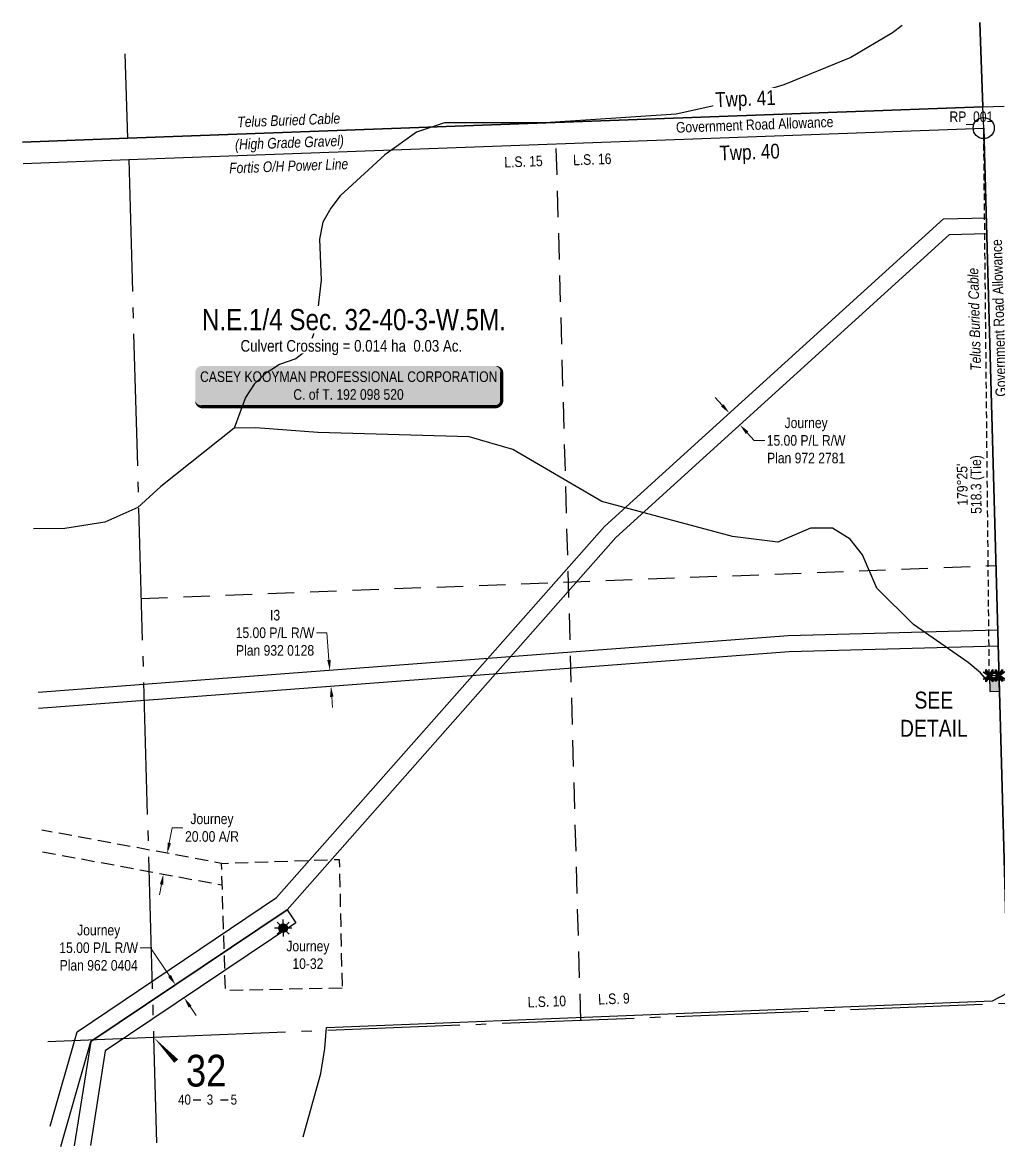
# Model space of a CAD drawing. Extents: x 674846 to 681163, y 5818236 to 5822349.
# Drawn here: x 676567 to 677491, y 5818236 to 5819300 of the extents above; entities that cross this region are included whole.
import ezdxf
from ezdxf.enums import TextEntityAlignment as Align

# ---------------------------------------------------------------- set-up
doc = ezdxf.new("R2010")
doc.units = 0
doc.header["$LTSCALE"] = 5
doc.header["$PDSIZE"] = 0.5
for name, pattern in [('foc-ACCESSROAD', [3.75, 2.5, -1.25]), ('foc-LSD', [8, 5, -3]), ('foc-QUARTERLINE', [33, 25, -3, 2, -3]), ('foc-TIELINE', [1.875, 1.25, -0.625]), ('foc-WHEELTRACKS', [2, 0.4, -1.6])]:
    doc.linetypes.add(name, pattern=pattern)
doc.layers.get('Defpoints').update_dxf_attribs({"color": 9})
for name, color, linetype in [('10', 1, 'Continuous'), ('35', 37, 'Continuous'), ('9', 3, 'Continuous'), ('AS-POWER', 104, 'foc-POWER'), ('AS-POWER-T', 104, 'Continuous'), ('AS-TELUS', 224, 'foc-TEL'), ('C-SYMBOL', 7, 'Continuous'), ('CG-NOTES', 7, 'Continuous'), ('D-TXT', 6, 'Continuous'), ('DETAIL-T', 7, 'Continuous'), ('F-AR', 190, 'foc-ACCESSROAD'), ('F-RW', 190, 'Continuous'), ('F-WS', 190, 'foc-ACCESSROAD'), ('F-WS-S', 8, 'Continuous'), ('L-AREAREQUIRED', 7, 'Continuous'), ('L-BD', 7, 'Continuous'), ('L-MON', 1, 'Continuous'), ('L-ROAD-T', 7, 'Continuous'), ('L-SEC', 7, 'Continuous'), ('L-SECLBL', 7, 'Continuous'), ('L-SECQ', 8, 'foc-QUARTERLINE'), ('L-SECTION-LSD', 7, 'foc-LSD'), ('L-TIE', 7, 'foc-TIELINE'), ('P-PROPOSED', 10, 'Continuous'), ('P-PROPOSED-H', 21, 'Continuous'), ('T-WATER', 160, 'Continuous'), ('T-WATER-P3', 160, 'foc-WHEELTRACKS')]:
    doc.layers.add(name, color=color, linetype=linetype)
for name, color, linetype, lineweight in [('F-AR-T', 190, 'Continuous', 9), ('F-RW-T', 190, 'Continuous', 9), ('F-WS-T', 190, 'Continuous', 9), ('T-TEXT', 48, 'Continuous', 18)]:
    doc.layers.add(name, color=color, linetype=linetype, lineweight=lineweight)
doc.styles.add('100L', font='ARIALN.TTF', dxfattribs={"height": 11})
doc.styles.add('175L', font='ARIALN.TTF', dxfattribs={"height": 20})
doc.styles.add('80', font='ARIALN.TTF', dxfattribs={"height": 10})
doc.styles.add('80CG', font='ARIALN.TTF', dxfattribs={"height": 10})
doc.styles.add('80L', font='ARIALN.TTF', dxfattribs={"height": 10})
doc.styles.add('80LS', font='ARIALNI.TTF', dxfattribs={"height": 10})
doc.styles.add('foc-LtypeFont', font='ARIALN.TTF', dxfattribs={"height": 7.35})
doc.styles.add('MtXpl_Arial_Narrow', font='ARIALNI.TTF')
doc.styles.add('SIMPLEX', font='ARIALN.TTF')
doc.linetypes.add('foc-POWER', pattern='A,6,-1,["P",foc-LtypeFont,S=0.2,R=0,X=-0.625,Y=-0.75],-1.24,4', length=12.24)
doc.linetypes.add('foc-POWER-NOLINE', pattern='A,0,-4,["P",foc-LtypeFont,S=0.2,R=0,X=-0.625,Y=-0.75],-8.24', length=12.24)
doc.linetypes.add('foc-TEL', pattern='A,2,-1,["T",foc-LtypeFont,S=0.2,R=0,X=-0.425,Y=-0.75],-1.24,8', length=12.24)
doc.linetypes.add('foc-TEL-NOLINE', pattern='A,0,-2,["T",foc-LtypeFont,S=0.2,R=0,X=-0.425,Y=-0.75],-10.24', length=12.24)
doc.linetypes.add('foc-TOPO-flowdirection-NOLINE', pattern='A,0,[">",foc-LtypeFont,S=0.3,R=0,X=0,Y=-0.945],-20,[">",foc-LtypeFont,S=0.3,R=0,X=0,Y=-0.945],0', length=20)
doc.dimstyles.new('Compass 5 000', dxfattribs={"dimscale": 5, "dimtxt": 9, "dimasz": 2, "dimexe": 0.2, "dimexo": 0.0625, "dimgap": 0.5, "dimtad": 0, "dimtih": 1, "dimtoh": 1, "dimzin": 0, "dimdsep": 46, "dimtxsty": '80CG', "dimcen": 0.1, "dimse1": 1, "dimse2": 1, "dimclrd": 256, "dimclrt": 256, "dimaunit": 1, "dimadec": 4, "dimazin": 0, "dimtfac": 0.06, "dimtofl": 0, "dimtmove": 0, "dimatfit": 1, "dimfxl": 0.2, "dimtolj": 1, "dimtzin": 0, "dimlwd": -1, "dimarcsym": 0})

# ---------------------------------------------------------------- blocks, each defined once
blk = doc.blocks.new('L-SECLBL')
at = {"layer": '9', "color": 7}
for p, q in [((-5.1, -27.8), (-12.3, -27.8)), ((20.7, -27.8), (13.5, -27.8))]:
    blk.add_line(p, q, dxfattribs=at)
at = {"layer": '10', "color": 2, "style": 'SIMPLEX'}
blk.add_attdef('SEC', text='', height=30, dxfattribs=at).set_placement((0, 0), align=Align.MIDDLE)
at = {"layer": '10', "color": 5, "style": '80L'}
blk.add_attdef('TWP', text='', height=9.5, dxfattribs=at).set_placement((-14.4, -27.4), align=Align.MIDDLE_RIGHT)
blk.add_attdef('RGE', text='', height=9.5, dxfattribs=at).set_placement((3.6, -27.4), align=Align.MIDDLE_CENTER)
blk.add_attdef('MER', text='', height=9.5, dxfattribs=at).set_placement((23.2, -27.4), align=Align.MIDDLE_LEFT)
blk = doc.blocks.new('*D20')
at = {"layer": 'Defpoints', "color": 0, "transparency": 16777216}
for p in [(677238.2, 5818932.4), (677246, 5818919.3), (677248.3, 5818921.3)]:
    blk.add_point(p, dxfattribs=at)
at = {"layer": 'F-RW-T', "transparency": 16777216}
for p, q in [((677229.2, 5818937.8), (677222.5, 5818945.2)), ((677252.8, 5818911.9), (677259.5, 5818904.5)), ((677259.5, 5818904.5), (677269.5, 5818904.5))]:
    blk.add_line(p, q, dxfattribs=at)
for points in [[(677230.5, 5818938.9), (677228, 5818936.7), (677236, 5818930.4)], [(677254, 5818913), (677251.5, 5818910.7), (677246, 5818919.3)]]:
    blk.add_solid(points, dxfattribs=at)
at = {"layer": 'F-RW-T', "transparency": 16777216, "insert": (677308.6, 5818904.5), "char_height": 10, "attachment_point": 5, "style": '80CG'}
blk.add_mtext('\\A1;Journey\\P15.00 P/L R/W\\PPlan 972 2781', dxfattribs=at)
blk = doc.blocks.new('*D21')
at = {"layer": 'Defpoints', "color": 0, "transparency": 16777216}
for p in [(677201.2, 5818712.8), (677202.3, 5818697.8), (676859, 5818671.9)]:
    blk.add_point(p, dxfattribs=at)
at = {"layer": 'F-RW-T', "transparency": 16777216}
for p, q in [((676855.2, 5818722.5), (676845.2, 5818722.5)), ((676857.1, 5818696.8), (676855.2, 5818722.5)), ((676859.8, 5818661.9), (676860.5, 5818652))]:
    blk.add_line(p, q, dxfattribs=at)
for points in [[(676858.8, 5818697), (676855.5, 5818696.7), (676857.9, 5818686.9)], [(676861.4, 5818662.1), (676858.1, 5818661.8), (676859, 5818671.9)]]:
    blk.add_solid(points, dxfattribs=at)
at = {"layer": 'F-RW-T', "transparency": 16777216, "insert": (676806.1, 5818722.5), "char_height": 10, "attachment_point": 5, "style": '80CG'}
blk.add_mtext('\\A1;I3\\P15.00 P/L R/W\\PPlan 932 0128', dxfattribs=at)
blk = doc.blocks.new('GAS')
h = blk.add_hatch(color=255)
h.dxf.hatch_style = 1
edge = h.paths.add_edge_path()
edge.add_arc((0, 0), 0.9, 0, 360)
for p, q in [((-0.81, 0), (-1.62, 0)), ((-0.57, 0.57), (-1.14, 1.14)), ((0, 0.81), (0, 1.62)), ((0.57, 0.57), (1.14, 1.14)), ((1.62, 0), (0.81, 0)), ((-0.57, -0.57), (-1.14, -1.14)), ((0, -0.81), (0, -1.62)), ((1.14, -1.14), (0.57, -0.57))]:
    blk.add_line(p, q)
blk.add_circle((0, 0), 0.8)
blk = doc.blocks.new('*D36')
at = {"layer": 'Defpoints', "color": 0, "transparency": 16777216}
for p in [(676704.2, 5818513.9), (676715.4, 5818511.8), (676711.8, 5818492.1)]:
    blk.add_point(p, dxfattribs=at)
at = {"layer": 'F-AR-T', "transparency": 16777216}
for p, q in [((676706, 5818523.7), (676708.7, 5818538.1)), ((676708.7, 5818538.1), (676718.7, 5818538.1)), ((676698.7, 5818484.4), (676696.9, 5818474.6))]:
    blk.add_line(p, q, dxfattribs=at)
for points in [[(676704.4, 5818524), (676707.6, 5818523.4), (676704.2, 5818513.9)], [(676697.1, 5818484.7), (676700.4, 5818484.1), (676700.5, 5818494.2)]]:
    blk.add_solid(points, dxfattribs=at)
at = {"layer": 'F-AR-T', "transparency": 16777216, "insert": (676746.4, 5818538.1), "char_height": 10, "attachment_point": 5, "style": '80CG'}
blk.add_mtext('\\A1;Journey\\P20.00 A/R', dxfattribs=at)
blk = doc.blocks.new('*U37')
h = blk.add_hatch(color=59)
edge = h.paths.add_edge_path()
edge.add_line((-139, -20), (139, -20))
edge.add_arc((139, -14), 6, 270, 360)
edge.add_line((145, -14), (145, 12.5))
edge.add_arc((139, 12.5), 6, 0, 90)
edge.add_line((139, 18.5), (-139, 18.5))
edge.add_arc((-139, 12.5), 6, 90, 180)
edge.add_line((-145, 12.5), (-145, -14))
edge.add_arc((-139, -14), 6, 180, 270)
at = {"color": 1, "flags": 128}
blk.add_lwpolyline([(-139, -20, 3, 3, 0), (139, -20, 3, 3, 0.414214), (145, -14, 3, 3, 0), (145, 12.5, 3, 0, 0.414214), (139, 18.5, 0, 0, 0), (-139, 18.5, 0, 0, 0.414214), (-145, 12.5, 0, 0, 0), (-145, -14, 0, 3, 0.414214)], format="xyseb", close=True, dxfattribs=at)
blk.add_lwpolyline([(-73.1, -13.4, 0, 7.5, 0), (0, 0, 0, 0, 0)], format="xyseb", dxfattribs=at)
at = {"color": 1, "style": '80'}
blk.add_attdef('ENTER_TEXT_001', (-36, -5), '', height=10, dxfattribs=at)
blk = doc.blocks.new('*D38')
at = {"layer": 'Defpoints', "color": 0, "transparency": 16777216}
for p in [(676729.2, 5818401.3), (676711.8, 5818389.6), (676737.6, 5818388.9)]:
    blk.add_point(p, dxfattribs=at)
at = {"layer": 'F-RW-T', "transparency": 16777216}
for p, q in [((676688.3, 5818424.5), (676678.3, 5818424.5)), ((676706.2, 5818397.9), (676688.3, 5818424.5)), ((676725.7, 5818368.8), (676731.3, 5818360.5))]:
    blk.add_line(p, q, dxfattribs=at)
for points in [[(676707.6, 5818398.8), (676704.8, 5818396.9), (676711.8, 5818389.6)], [(676727.1, 5818369.7), (676724.3, 5818367.9), (676720.1, 5818377.1)]]:
    blk.add_solid(points, dxfattribs=at)
at = {"layer": 'F-RW-T', "transparency": 16777216, "insert": (676639.2, 5818424.5), "char_height": 10, "attachment_point": 5, "style": '80CG'}
blk.add_mtext('\\A1;Journey\\P15.00 P/L R/W\\PPlan 962 0404', dxfattribs=at)
blk = doc.blocks.new('TEMP')
h = blk.add_hatch(color=255)
h.dxf.hatch_style = 1
h.paths.add_polyline_path([(0, 0.25), (-0.67, 1.15), (-0.67, 0.67), (-1.15, 0.67), (-0.25, 0), (-1.15, -0.67), (-0.67, -0.67), (-0.67, -1.15), (0, -0.25), (0.67, -1.15), (0.67, -0.67), (1.15, -0.67), (0.25, 0), (1.15, 0.67), (0.67, 0.67), (0.67, 1.15)])
h.paths.add_polyline_path([(0.57, 0.85), (0.57, 0.57), (0.85, 0.57), (0.08, 0), (0.85, -0.57), (0.57, -0.57), (0.57, -0.85), (0, -0.08), (-0.57, -0.85), (-0.57, -0.57), (-0.85, -0.57), (-0.08, 0), (-0.85, 0.57), (-0.57, 0.57), (-0.57, 0.85), (0, 0.08)], flags=16)
h = blk.add_hatch(color=1)
h.dxf.hatch_style = 1
h.paths.add_polyline_path([(0, 0.08), (-0.57, 0.85), (-0.57, 0.57), (-0.85, 0.57), (-0.08, 0), (-0.85, -0.57), (-0.57, -0.57), (-0.57, -0.85), (0, -0.08), (0.57, -0.85), (0.57, -0.57), (0.85, -0.57), (0.08, 0), (0.85, 0.57), (0.57, 0.57), (0.57, 0.85)])
at = {"color": 1}
for p, q in [((-0.08, 0), (0.08, 0)), ((0, 0.08), (0, -0.08))]:
    blk.add_line(p, q, dxfattribs=at)
at = {"color": 255, "flags": 128}
blk.add_lwpolyline([(-0.25, 0), (-1.15, 0.67), (-0.67, 0.67), (-0.67, 1.15), (0, 0.25), (0.67, 1.15), (0.67, 0.67), (1.15, 0.67), (0.25, 0), (1.15, -0.67), (0.67, -0.67), (0.67, -1.15), (0, -0.25), (-0.67, -1.15), (-0.67, -0.67), (-1.15, -0.67)], close=True, dxfattribs=at)
at = {"color": 1, "flags": 128}
blk.add_lwpolyline([(-0.08, 0), (-0.85, 0.57), (-0.57, 0.57), (-0.57, 0.85), (0, 0.08), (0.57, 0.85), (0.57, 0.57), (0.85, 0.57), (0.08, 0), (0.85, -0.57), (0.57, -0.57), (0.57, -0.85), (0, -0.08), (-0.57, -0.85), (-0.57, -0.57), (-0.85, -0.57)], close=True, dxfattribs=at)

msp = doc.modelspace()

# ---------------------------------------------------------------- hatches: boundary and pattern name
at = {"layer": 'P-PROPOSED-H'}
h = msp.add_hatch(color=256, dxfattribs=at)
h.dxf.hatch_style = 1
h.paths.add_polyline_path([(677491.042, 5818682.206), (677481.957, 5818681.953), (677482.375, 5818666.961), (677491.46, 5818667.214)])

# ---------------------------------------------------------------- linework, layer by layer
at = {"layer": '35', "color": 3}
msp.add_circle((677476.615, 5819200.097), 9.998, dxfattribs=at)
at = {"layer": 'AS-POWER', "linetype": 'foc-POWER-NOLINE', "flags": 128}
msp.add_lwpolyline([(676567.662, 5819166.657), (676667.582, 5819170.329), (677476.615, 5819200.098)], dxfattribs=at)
at = {"layer": 'AS-POWER', "flags": 128}
msp.add_lwpolyline([(676832.748, 5818245.57), (676849.515, 5818305.658), (676853.102, 5818329.126), (676854.733, 5818349.007), (677485.031, 5818374.43), (677513.238, 5818389.073)], dxfattribs=at)
at = {"layer": 'AS-TELUS', "linetype": 'foc-TEL-NOLINE', "flags": 128}
for points in [[(677475.899, 5819220.199), (677472.938, 5819300.015)], [(676567.093, 5819186.765), (676666.889, 5819190.431), (677475.899, 5819220.199)], [(677500.547, 5818340.58), (677499.679, 5818372.157), (677476.615, 5819200.098)]]:
    msp.add_lwpolyline(points, dxfattribs=at)
at = {"layer": 'AS-TELUS', "flags": 128}
for points in [[(677475.899, 5819220.199), (677495.998, 5819220.947)], [(677476.615, 5819200.098), (677475.899, 5819220.199)]]:
    msp.add_lwpolyline(points, dxfattribs=at)
at = {"layer": 'F-AR', "flags": 128}
msp.add_lwpolyline([(676586.092, 5818515.375), (676756.078, 5818483.953), (676755.454, 5818504.404), (676585.514, 5818535.817)], dxfattribs=at)
at = {"layer": 'F-RW', "flags": 128}
for points in [[(676593.437, 5818255.835), (676618.725, 5818345.124), (676807.476, 5818471.926), (677117.92, 5818823.25), (677438.434, 5819114.113), (677478.96, 5819115.207)], [(676603.535, 5818236.454), (676631.656, 5818335.743), (676817.439, 5818460.551), (677128.611, 5818812.7), (677444.396, 5819099.271), (677479.365, 5819100.215)], [(677489.843, 5818724.982), (677291.74, 5818719.597), (676681.641, 5818673.512), (676581.831, 5818665.959)], [(677490.251, 5818709.99), (677292.509, 5818704.615), (676682.771, 5818658.557), (676582.256, 5818650.951)], [(676817.438, 5818460.551), (676631.656, 5818335.742), (676616.017, 5818236.951)], [(676817.439, 5818460.551), (676825.801, 5818448.102), (676645.447, 5818326.939), (676631.298, 5818237.559)]]:
    msp.add_lwpolyline(points, dxfattribs=at)
at = {"layer": 'F-WS', "flags": 128}
msp.add_lwpolyline([(676869.49, 5818386.336), (676759.133, 5818383.885), (676755.454, 5818504.404), (676866.894, 5818508.184)], close=True, dxfattribs=at)
at = {"layer": 'L-SEC', "flags": 128}
for points in [[(677473.054, 5819300.02), (677475.899, 5819220.199)], [(677475.899, 5819220.199), (676666.889, 5819190.431)], [(676666.889, 5819190.431), (676567.093, 5819186.765)], [(676667.582, 5819170.329), (677476.615, 5819200.098)], [(677476.615, 5819200.098), (677499.679, 5818372.157)], [(676567.662, 5819166.657), (676667.582, 5819170.329)]]:
    msp.add_lwpolyline(points, dxfattribs=at)
at = {"layer": 'L-SECLBL', "flags": 128}
msp.add_lwpolyline([(676691.163, 5818339.892, 0, 4.999, 0), (676712.54, 5818317.244, 0, 0, 0)], format="xyseb", dxfattribs=at)
at = {"layer": 'L-SECQ', "flags": 128}
for points in [[(676666.889, 5819190.431), (676664.136, 5819270.254)], [(676667.582, 5819170.329), (676691.163, 5818339.892)], [(676691.163, 5818339.892), (677499.679, 5818372.157)], [(676591.171, 5818335.901), (676691.163, 5818339.892)], [(676691.163, 5818339.892), (676693.998, 5818240.052)]]:
    msp.add_lwpolyline(points, dxfattribs=at)
at = {"layer": 'L-SECTION-LSD', "flags": 128}
for points in [[(677095.346, 5818356.021), (677072.099, 5819185.213)], [(676679.372, 5818755.122), (677488.147, 5818786.127)]]:
    msp.add_lwpolyline(points, dxfattribs=at)
at = {"layer": 'L-TIE', "flags": 128}
msp.add_lwpolyline([(677481.957, 5818681.953), (677476.615, 5819200.097)], dxfattribs=at)
at = {"layer": 'P-PROPOSED', "flags": 128}
msp.add_lwpolyline([(677491.042, 5818682.206), (677481.957, 5818681.953), (677482.375, 5818666.961), (677491.46, 5818667.214)], close=True, dxfattribs=at)
at = {"layer": 'T-WATER', "flags": 128}
for points in [[(677399.329, 5819297.307), (677390.318, 5819290.195), (677350.867, 5819266.896), (677287.443, 5819240.87), (677221.235, 5819221.039), (677185.603, 5819213.173), (677061.772, 5819204.984), (676966.433, 5819204.954), (676939.884, 5819196.274), (676909.893, 5819174.644), (676867.825, 5819136.09), (676858.798, 5819124.314), (676851.368, 5819111.072), (676848.267, 5819095.148), (676849.793, 5819056.307), (676845.742, 5819020.977), (676842.507, 5819005.166), (676836.964, 5818990.657), (676825.706, 5818981.814), (676810.374, 5818976.396), (676802.128, 5818971.15)], [(676802.128, 5818971.15), (676797.448, 5818968.174), (676786.464, 5818957.781), (676778.101, 5818945.086), (676767.318, 5818916.083), (676697.955, 5818860.995), (676676.29, 5818841.195), (676645.173, 5818827.073), (676607.142, 5818821.259), (676577.445, 5818820.965)], [(677520.067, 5818677.061), (677484, 5818677.645), (677478.629, 5818678.625), (677473.473, 5818684.66), (677461.803, 5818694.379), (677410.057, 5818730.521), (677375.401, 5818764.851), (677361.903, 5818796.226), (677350.177, 5818811.155), (677333.652, 5818821.64), (677312.621, 5818821.64), (677281.859, 5818808.149), (677238.854, 5818813.796), (677115.362, 5818846.751), (677030.933, 5818895.978), (676989.723, 5818908.033), (676846.577, 5818912.038), (676787.963, 5818916.447), (676767.318, 5818916.083)]]:
    msp.add_lwpolyline(points, dxfattribs=at)
at = {"layer": 'T-WATER', "linetype": 'foc-TOPO-flowdirection-NOLINE', "flags": 128}
for points in [[(677399.329, 5819297.307), (677390.318, 5819290.195), (677350.867, 5819266.896), (677287.443, 5819240.87), (677221.235, 5819221.039), (677185.603, 5819213.173), (677061.772, 5819204.984), (676966.433, 5819204.954), (676939.884, 5819196.274), (676909.893, 5819174.644), (676867.825, 5819136.09), (676858.798, 5819124.314), (676851.368, 5819111.072), (676848.267, 5819095.148), (676849.793, 5819056.307), (676845.742, 5819020.977), (676842.507, 5819005.166), (676836.964, 5818990.657), (676825.706, 5818981.814), (676810.374, 5818976.396), (676802.128, 5818971.15)], [(676802.128, 5818971.15), (676797.448, 5818968.174), (676786.464, 5818957.781), (676778.101, 5818945.086), (676767.318, 5818916.083), (676697.955, 5818860.995), (676676.29, 5818841.195), (676645.173, 5818827.073), (676607.142, 5818821.259), (676577.445, 5818820.965)], [(678407.99, 5818580.777), (678392.97, 5818583.545), (678384.42, 5818594.962), (678390.031, 5818609.257), (678392.778, 5818626.092), (678391.314, 5818665.646), (678386.115, 5818680.866), (678377.207, 5818692.211), (678362.969, 5818697.945), (678322.889, 5818697.664), (678311.659, 5818701.533), (678293.074, 5818707.935), (678276.879, 5818706.376), (678267.143, 5818696.201), (677600.42, 5818677.312), (677520.067, 5818677.061), (677484, 5818677.645), (677478.558, 5818678.955), (677473.473, 5818684.66), (677461.803, 5818694.379), (677410.057, 5818730.521), (677375.401, 5818764.851), (677361.903, 5818796.226), (677350.177, 5818811.155), (677333.652, 5818821.64), (677312.621, 5818821.64), (677281.859, 5818808.149), (677238.854, 5818813.796), (677115.362, 5818846.751), (677030.933, 5818895.978), (676989.723, 5818908.033), (676846.577, 5818912.038), (676787.963, 5818916.447), (676767.318, 5818916.083)]]:
    msp.add_lwpolyline(points, dxfattribs=at)
at = {"layer": 'T-WATER-P3', "flags": 128}
msp.add_lwpolyline([(676809.206, 5818969.497), (676803.628, 5818964.464)], dxfattribs=at)

# ---------------------------------------------------------------- block references
at = {"layer": 'CG-NOTES'}
ref = msp.add_blockref('*U37', (676875.594, 5818956.473), dxfattribs=dict(at, xscale=0.9998389999999999, yscale=0.9998389999999999, zscale=0.9998389999999999))
ref.add_attrib('ENTER_TEXT_001', 'CASEY KOOYMAN PROFESSIONAL CORPORATION', (676735.15, 5818959.891), dxfattribs={"layer": '0', "color": 1, "height": 9.99839, "style": '80'})
ref.add_attrib('ENTER_TEXT_002', 'C. of T. 192 098 520', (676823.383, 5818943.05), dxfattribs={"layer": '0', "color": 1, "height": 9.99839, "style": '80'})
at = {"layer": 'F-WS-S', "xscale": 4.999194999999999, "yscale": 4.999194999999999, "zscale": 4.999194999999999}
msp.add_blockref('GAS', (676813.785, 5818443.127), dxfattribs=at)
at = {"layer": 'L-MON', "xscale": 4.999194999999999, "yscale": 4.999194999999999, "zscale": 4.999194999999999}
for p in [(677481.957, 5818681.953), (677491.042, 5818682.206)]:
    msp.add_blockref('TEMP', p, dxfattribs=at)
at = {"layer": 'L-SECLBL', "xscale": 0.9998389999999999, "yscale": 0.9998389999999999, "zscale": 0.9998389999999999}
msp.add_blockref('L-SECLBL', (676740.875, 5818308.256), dxfattribs=at).add_auto_attribs({'SEC': '32', 'TWP': '40', 'RGE': '3', 'MER': '5'})

# ---------------------------------------------------------------- texts
at = {"layer": '35', "color": 3, "style": '80'}
msp.add_attdef('RP_001', (677444.259, 5819205.85), 'RP', height=9.9984, dxfattribs=at)
at = {"layer": 'AS-TELUS', "char_height": 9.99816, "width": 97.21717, "attachment_point": 2, "style": '80L'}
for insert, rotation in [((676818.879, 5819212.619), 2.107288), ((677462.798, 5819018.999), 91.595647)]:
    msp.add_mtext('{\\fArial Narrow|b0|i1|c0|p34;Telus Buried Cable}', dxfattribs=dict(at, insert=insert, rotation=rotation))
at = {"layer": 'D-TXT', "color": 3, "style": '80L'}
msp.add_text('Twp. 40', height=13.9977, rotation=2.107288, dxfattribs=at).set_placement((677226.913, 5819169.362))
at = {"layer": 'DETAIL-T', "color": 3, "insert": (677429.457, 5818645.526), "char_height": 15.9974, "width": 63.62588, "attachment_point": 5, "style": '80CG'}
msp.add_mtext('SEE\\PDETAIL', dxfattribs=at)
at = {"layer": 'F-WS-T', "insert": (676837.159, 5818417.72), "char_height": 9.99839, "width": 40.74828, "attachment_point": 5, "style": '80CG'}
msp.add_mtext('\\A1;Journey\\P10-32', dxfattribs=at)
at = {"layer": 'L-BD', "style": '80L'}
for s, height, p in [("179%%d25'", 9.9984, (677456.346, 5818862.692)), ('518.3 (Tie)', 9.99839, (677470.593, 5818862.839))]:
    msp.add_text(s, height=height, rotation=90.5907, dxfattribs=at).set_placement(p, align=Align.MIDDLE)
at = {"layer": 'L-ROAD-T', "style": '80L'}
for rotation, p in [(2.107288, (677259.899, 5819203.393)), (91.595647, (677490.858, 5819020.411))]:
    msp.add_text('Government Road Allowance', height=9.99839, rotation=rotation, dxfattribs=at).set_placement(p, align=Align.MIDDLE_CENTER)
at = {"layer": 'T-TEXT', "style": '80LS'}
msp.add_text('(High Grade Gravel)', height=9.99839, rotation=2.107288, dxfattribs=at).set_placement((676819.717, 5819186.407), align=Align.MIDDLE_CENTER)

# ---------------------------------------------------------------- dimensions: what is measured, and where the dimension line sits
at = {"layer": 'F-AR-T'}
dim = msp.add_linear_dim(base=(676704.174, 5818513.883), p1=(676711.788, 5818492.14), p2=(676715.423, 5818511.803), angle=79.527023, text='Journey\\P20.00 A/R', dimstyle='Compass 5 000', dxfattribs=at)
dim.commit()
dim.dimension.update_dxf_attribs({"geometry": '*D36', "text_midpoint": (676746.389, 5818538.116), "dimtype": 161})
at = {"layer": 'F-RW-T'}
dim = msp.add_aligned_dim(p1=(677238.194, 5818932.397), p2=(677248.272, 5818921.291), distance=-3.01, text='Journey\\P15.00 P/L R/W\\PPlan 972 2781', dimstyle='Compass 5 000', dxfattribs=at)
dim.commit()
dim.dimension.update_dxf_attribs({"geometry": '*D20', "text_midpoint": (677308.57, 5818904.458)})
for base, p1, p2, angle, text, picture, middle in [((676859.003, 5818671.905), (677201.154, 5818712.754), (677202.282, 5818697.804), 274.314592, 'I3\\P15.00 P/L R/W\\PPlan 932 0128', '*D21', (676806.104, 5818722.451)), ((676711.776, 5818389.567), (676737.611, 5818388.855), (676729.248, 5818401.304), 123.893344, 'Journey\\P15.00 P/L R/W\\PPlan 962 0404', '*D38', (676639.239, 5818424.473))]:
    dim = msp.add_linear_dim(base=base, p1=p1, p2=p2, angle=angle, text=text, dimstyle='Compass 5 000', dxfattribs=at)
    dim.commit()
    dim.dimension.update_dxf_attribs({"geometry": picture, "text_midpoint": middle, "dimtype": 161})

# ---------------------------------------------------------------- next in the draw order: texts
at = {"layer": 'AS-POWER-T', "insert": (676762.498, 5819167.174), "char_height": 9.99816, "width": 113.99383, "attachment_point": 1, "rotation": 2.107288, "style": 'MtXpl_Arial_Narrow', "bg_fill": 3, "box_fill_scale": 1.15, "bg_fill_color": 256, "bg_fill_true_color": 256, "bg_fill_transparency": 0}
msp.add_mtext('Fortis O/H Power Line', dxfattribs=at)
at = {"layer": 'C-SYMBOL', "color": 3, "insert": (676880.726, 5819028.881), "char_height": 19.99678, "width": 289.18229, "attachment_point": 2, "style": '175L', "bg_fill": 3, "box_fill_scale": 1.15, "bg_fill_color": 256, "bg_fill_true_color": 256, "bg_fill_transparency": 0}
msp.add_mtext('N.E.1/4 Sec. 32-40-3-W.5M.', dxfattribs=at)
at = {"layer": 'D-TXT', "color": 3, "insert": (677222.435, 5819233.97), "char_height": 13.9977, "width": 58.65162, "attachment_point": 1, "rotation": 2.107288, "style": '80L', "bg_fill": 3, "box_fill_scale": 1.15, "bg_fill_color": 256, "bg_fill_true_color": 256, "bg_fill_transparency": 0}
msp.add_mtext('Twp. 41', dxfattribs=at)
at = {"layer": 'L-SECTION-LSD', "attachment_point": 1, "rotation": 2.19545, "style": '100L', "bg_fill": 3, "box_fill_scale": 1.5, "bg_fill_color": 256, "bg_fill_transparency": 0}
for s, width, insert, char_height in [('L.S. 16', 36.93549, (677087.862, 5819174.797), 9.9984), ('\\pi1.84551;L.S. 15', 36.85351, (677020.983, 5819172.659), 9.99839), ('\\pi2.02876;L.S. 10', 36.9481, (677042.897, 5818377.862), 9.99839), ('L.S. 9', 30.52237, (677111.561, 5818380.72), 9.9984)]:
    msp.add_mtext_dynamic_manual_height_columns(s, width=width, gutter_width=54.991, heights=[0], dxfattribs=dict(at, insert=insert, char_height=char_height))

# ---------------------------------------------------------------- next in the draw order: texts
at = {"layer": 'L-AREAREQUIRED', "color": 5, "insert": (676878.294, 5818999.54), "char_height": 10.99823, "width": 208.80625, "attachment_point": 2, "style": '100L', "bg_fill": 3, "box_fill_scale": 1.15, "bg_fill_color": 256, "bg_fill_true_color": 256, "bg_fill_transparency": 0}
msp.add_mtext('Culvert Crossing = 0.014 ha  0.03 Ac.', dxfattribs=at)

doc.saveas('drawing.dxf')
